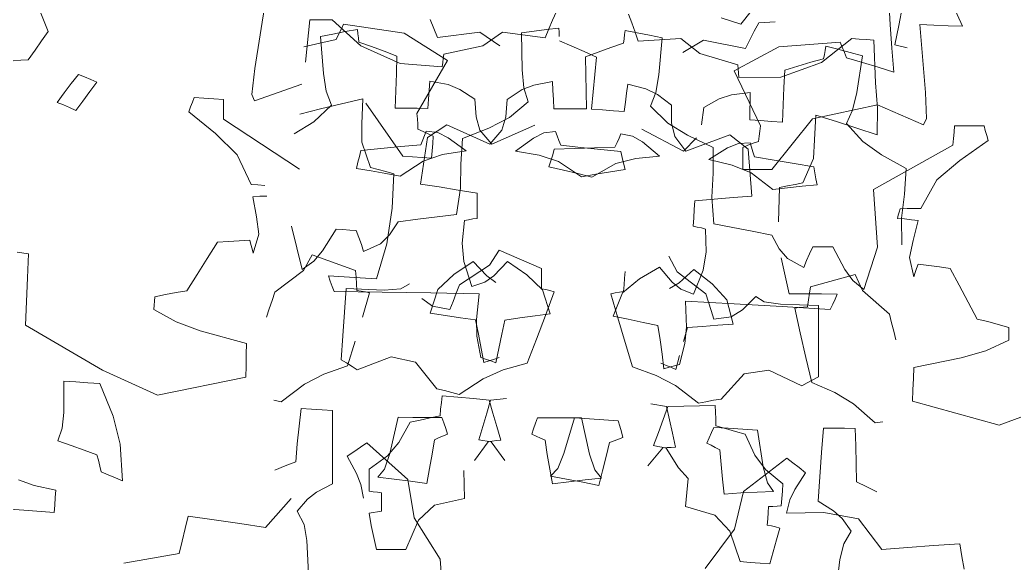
# Model space of a CAD drawing. Header units: millimetres. Extents: x 19901 to 59163, y 13732 to 30178.
# Drawn here: x 29653.7 to 29827.9, y 19601.8 to 19697 of the extents above; entities that cross this region are included whole.
import ezdxf

# ---------------------------------------------------------------- set-up
doc = ezdxf.new("R2010")
doc.units = ezdxf.units.MM
doc.layers.add('Verde', color=86, linetype='Continuous', lineweight=5)

msp = doc.modelspace()

# ---------------------------------------------------------------- linework, layer by layer
at = {"layer": 'Verde', "linetype": 'Continuous'}
for p, q in [((29658.66, 19694.96), (29656.19, 19701.24)), ((29783.87, 19701.22), (29780, 19696.24)), ((29696.71, 19700.28), (29694.85, 19688.47)), ((29806.16, 19696.17), (29805.88, 19700.32)), ((29808.33, 19699.39), (29807.65, 19696.01)), ((29816.97, 19700), (29818.81, 19695.89)), ((29747.72, 19698.48), (29747.01, 19696.97)), ((29760.32, 19698.03), (29760.92, 19696.47)), ((29780, 19696.24), (29776.56, 19697.37)), ((29704.52, 19697), (29703.73, 19689.58)), ((29705.81, 19697), (29704.52, 19697)), ((29707.1, 19697), (29705.81, 19697)), ((29708.39, 19697), (29707.1, 19697)), ((29713.42, 19692.43), (29708.39, 19697)), ((29710.4, 19696.24), (29709.96, 19695.35)), ((29721.04, 19694.65), (29710.4, 19696.24)), ((29725.55, 19697.05), (29726.21, 19695.5)), ((29748.11, 19695.57), (29745.96, 19695.33)), ((29747.01, 19696.97), (29746.34, 19695.43)), ((29748.15, 19694.83), (29748.11, 19695.57)), ((29760.92, 19696.47), (29761.48, 19694.88)), ((29783.14, 19696.47), (29782.33, 19695.02)), ((29786.01, 19696.67), (29783.14, 19696.47)), ((29806.46, 19692.02), (29806.16, 19696.17)), ((29807.65, 19696.01), (29806.95, 19692.64)), ((29811.33, 19696.17), (29812.34, 19684.26)), ((29813.82, 19696.08), (29811.33, 19696.17)), ((29816.31, 19695.98), (29813.82, 19696.08)), ((29818.81, 19695.89), (29816.31, 19695.98)), ((29657.52, 19693.35), (29658.66, 19694.96)), ((29708.54, 19694.53), (29706.35, 19694.09)), ((29706.35, 19694.09), (29706.87, 19687.61)), ((29710.7, 19694.95), (29708.54, 19694.53)), ((29709.53, 19694.46), (29709.09, 19693.56)), ((29709.96, 19695.35), (29709.53, 19694.46)), ((29712.82, 19695.33), (29710.7, 19694.95)), ((29712.91, 19694.59), (29712.82, 19695.33)), ((29713, 19693.85), (29712.91, 19694.59)), ((29713.09, 19693.11), (29713, 19693.85)), ((29728.58, 19689.88), (29721.04, 19694.65)), ((29726.21, 19695.5), (29726.85, 19693.93)), ((29726.85, 19693.93), (29734.28, 19694.88)), ((29734.28, 19694.88), (29737.75, 19692.45)), ((29738.26, 19694.86), (29734.78, 19692.46)), ((29745.69, 19693.86), (29738.26, 19694.86)), ((29743.79, 19695.04), (29741.57, 19694.74)), ((29741.57, 19694.74), (29741.67, 19688.24)), ((29745.96, 19695.33), (29743.79, 19695.04)), ((29746.34, 19695.43), (29745.69, 19693.86)), ((29748.19, 19694.08), (29748.15, 19694.83)), ((29759.54, 19693.68), (29759.63, 19694.42)), ((29759.63, 19694.42), (29759.72, 19695.15)), ((29759.72, 19695.15), (29761.85, 19694.76)), ((29761.48, 19694.88), (29762.01, 19693.28)), ((29761.85, 19694.76), (29764, 19694.32)), ((29764, 19694.32), (29766.18, 19693.86)), ((29766.18, 19693.86), (29765.62, 19687.39)), ((29782.33, 19695.02), (29781.56, 19693.52)), ((29656.36, 19691.7), (29657.52, 19693.35)), ((29706.27, 19692.93), (29703.45, 19692.3)), ((29709.09, 19693.56), (29706.27, 19692.93)), ((29715.29, 19692.33), (29713.09, 19693.11)), ((29720.33, 19689.35), (29713.42, 19692.43)), ((29717.5, 19691.51), (29715.29, 19692.33)), ((29734.78, 19692.46), (29727.96, 19691)), ((29750.38, 19692.42), (29748.23, 19693.34)), ((29752.53, 19691.45), (29750.38, 19692.42)), ((29755.01, 19691.37), (29757.23, 19692.17)), ((29757.23, 19692.17), (29759.44, 19692.94)), ((29759.44, 19692.94), (29759.54, 19693.68)), ((29762.01, 19693.28), (29769.49, 19693.74)), ((29769.49, 19693.74), (29772.8, 19691.1)), ((29773.47, 19693.47), (29769.83, 19691.3)), ((29780.81, 19692), (29773.47, 19693.47)), ((29778.79, 19688.08), (29786.65, 19692.29)), ((29781.56, 19693.52), (29780.81, 19692)), ((29786.65, 19692.29), (29797.39, 19693.12)), ((29794.1, 19689.53), (29799.44, 19693.73)), ((29794.76, 19691.66), (29794.9, 19692.39)), ((29794.9, 19692.39), (29797, 19691.85)), ((29797.39, 19693.12), (29797.76, 19692.2)), ((29797.76, 19692.2), (29798.13, 19691.28)), ((29799.44, 19693.73), (29800.73, 19693.64)), ((29800.73, 19693.64), (29802.02, 19693.55)), ((29802.02, 19693.55), (29803.31, 19693.46)), ((29803.31, 19693.46), (29803.56, 19686)), ((29806.95, 19692.64), (29809.1, 19692.09)), ((29655.16, 19690.03), (29656.36, 19691.7)), ((29719.71, 19690.66), (29717.5, 19691.51)), ((29719.66, 19687.62), (29719.71, 19690.66)), ((29727.96, 19691), (29727.87, 19690.26)), ((29754.69, 19690.47), (29752.53, 19691.45)), ((29752.8, 19690.54), (29755.01, 19691.37)), ((29752.83, 19687.49), (29752.8, 19690.54)), ((29754.44, 19687.43), (29754.69, 19690.47)), ((29772.8, 19691.1), (29779.49, 19689.15)), ((29794.48, 19690.19), (29794.62, 19690.92)), ((29794.62, 19690.92), (29794.76, 19691.66)), ((29797, 19691.85), (29799.11, 19691.28)), ((29798.13, 19691.28), (29798.5, 19690.35)), ((29798.5, 19690.35), (29801.27, 19689.52)), ((29799.11, 19691.28), (29801.27, 19690.68)), ((29801.27, 19690.68), (29800.28, 19684.26)), ((29806.8, 19687.86), (29806.46, 19692.02)), ((29652.55, 19689.82), (29653.85, 19689.94)), ((29653.85, 19689.94), (29655.16, 19690.03)), ((29727.69, 19688.78), (29720.33, 19689.35)), ((29723.25, 19680.6), (29728.58, 19689.88)), ((29727.78, 19689.52), (29727.69, 19688.78)), ((29727.87, 19690.26), (29727.78, 19689.52)), ((29779.49, 19689.15), (29779.53, 19688.41)), ((29786.99, 19686.96), (29794.1, 19689.53)), ((29787.69, 19688.22), (29789.96, 19688.91)), ((29789.96, 19688.91), (29792.22, 19689.57)), ((29792.22, 19689.57), (29794.48, 19690.19)), ((29801.27, 19689.52), (29804.03, 19688.69)), ((29804.03, 19688.69), (29806.8, 19687.86)), ((29663.95, 19687.46), (29662.72, 19685.85)), ((29665.03, 19687.01), (29663.95, 19687.46)), ((29666.11, 19686.56), (29665.03, 19687.01)), ((29694.85, 19688.47), (29694.36, 19683.95)), ((29706.87, 19687.61), (29707.37, 19684.49)), ((29719.57, 19684.57), (29719.66, 19687.62)), ((29741.67, 19688.24), (29741.98, 19685.1)), ((29752.89, 19684.45), (29752.83, 19687.49)), ((29754.15, 19684.4), (29754.44, 19687.43)), ((29765.62, 19687.39), (29765.09, 19684.27)), ((29783.45, 19678.44), (29778.79, 19688.08)), ((29779.53, 19688.41), (29779.57, 19687.66)), ((29779.57, 19687.66), (29779.61, 19686.92)), ((29779.61, 19686.92), (29786.99, 19686.96)), ((29787.53, 19685.18), (29787.69, 19688.22)), ((29662.72, 19685.85), (29661.49, 19684.21)), ((29665.95, 19684.44), (29667.18, 19686.11)), ((29667.18, 19686.11), (29666.11, 19686.56)), ((29694.81, 19682.83), (29703.08, 19685.71)), ((29725.5, 19686.28), (29725.39, 19684.71)), ((29728.74, 19685.65), (29725.5, 19686.28)), ((29730.79, 19684.82), (29728.74, 19685.65)), ((29741.68, 19684.78), (29743.73, 19685.59)), ((29741.98, 19685.1), (29742.74, 19682.63)), ((29743.73, 19685.59), (29746.98, 19686.2)), ((29746.98, 19686.2), (29747.07, 19684.63)), ((29760.18, 19685.73), (29759.97, 19684.16)), ((29763.37, 19684.89), (29760.18, 19685.73)), ((29787.4, 19682.14), (29787.53, 19685.18)), ((29803.56, 19686), (29803.92, 19681.51)), ((29661.49, 19684.21), (29660.26, 19682.54)), ((29664.72, 19682.77), (29665.95, 19684.44)), ((29684.21, 19683.41), (29683.93, 19682.59)), ((29685.95, 19683.28), (29684.21, 19683.41)), ((29694.36, 19683.95), (29694.81, 19682.83)), ((29707.37, 19684.49), (29708.29, 19682.07)), ((29719.46, 19681.53), (29719.57, 19684.57)), ((29725.39, 19684.71), (29725.29, 19683.12)), ((29733.41, 19683.08), (29730.79, 19684.82)), ((29739.04, 19683.06), (29741.68, 19684.78)), ((29747.07, 19684.63), (29747.17, 19683.03)), ((29752.98, 19681.4), (29752.89, 19684.45)), ((29753.85, 19681.37), (29754.15, 19684.4)), ((29759.97, 19684.16), (29759.76, 19682.58)), ((29765.37, 19683.93), (29763.37, 19684.89)), ((29765.09, 19684.27), (29764.15, 19681.86)), ((29767.87, 19682.03), (29765.37, 19683.93)), ((29776.22, 19683.19), (29778.33, 19683.87)), ((29778.33, 19683.87), (29781.61, 19684.27)), ((29781.61, 19684.27), (29781.6, 19682.69)), ((29800.28, 19684.26), (29799.56, 19681.19)), ((29812.34, 19684.26), (29812.5, 19679.71)), ((29660.26, 19682.54), (29661.34, 19682.09)), ((29661.34, 19682.09), (29662.42, 19681.62)), ((29663.49, 19681.1), (29664.72, 19682.77)), ((29683.62, 19681.76), (29683.28, 19680.89)), ((29683.93, 19682.59), (29683.62, 19681.76)), ((29687.68, 19683.16), (29685.95, 19683.28)), ((29689.36, 19683.04), (29687.68, 19683.16)), ((29689.37, 19681.92), (29689.36, 19683.04)), ((29689.39, 19680.79), (29689.37, 19681.92)), ((29708.29, 19682.07), (29705.22, 19679.12)), ((29706.39, 19681.4), (29710.06, 19682.29)), ((29710.06, 19682.29), (29713.75, 19683.15)), ((29713.75, 19683.15), (29713.63, 19678.81)), ((29714.3, 19682.43), (29720.76, 19673.1)), ((29725.29, 19683.12), (29725.18, 19681.48)), ((29733.6, 19680.02), (29733.41, 19683.08)), ((29738.83, 19680), (29739.04, 19683.06)), ((29742.74, 19682.63), (29739.48, 19679.88)), ((29747.17, 19683.03), (29747.26, 19681.4)), ((29759.76, 19682.58), (29759.55, 19680.96)), ((29764.15, 19681.86), (29767.21, 19678.89)), ((29767.86, 19678.96), (29767.87, 19682.03)), ((29773.08, 19678.6), (29773.49, 19681.64)), ((29773.49, 19681.64), (29776.22, 19683.19)), ((29781.6, 19682.69), (29781.59, 19681.1)), ((29787.29, 19679.09), (29787.4, 19682.14)), ((29803.93, 19682.09), (29792.51, 19679.63)), ((29811.97, 19678.63), (29803.93, 19682.09)), ((29662.42, 19681.62), (29663.49, 19681.1)), ((29683.28, 19680.89), (29687.99, 19677.06)), ((29689.39, 19679.61), (29689.39, 19680.79)), ((29702.76, 19680.48), (29706.39, 19681.4)), ((29721.39, 19681.51), (29719.46, 19681.53)), ((29723.31, 19681.5), (29721.39, 19681.51)), ((29723.34, 19679.67), (29723.25, 19680.6)), ((29725.18, 19681.48), (29723.31, 19681.5)), ((29734.29, 19677.67), (29733.6, 19680.02)), ((29739.48, 19679.88), (29735.87, 19678.02)), ((29738.12, 19677.66), (29738.83, 19680)), ((29747.26, 19681.4), (29749.13, 19681.4)), ((29749.13, 19681.4), (29751.05, 19681.4)), ((29751.05, 19681.4), (29752.98, 19681.4)), ((29755.78, 19681.23), (29753.85, 19681.37)), ((29757.69, 19681.09), (29755.78, 19681.23)), ((29759.55, 19680.96), (29757.69, 19681.09)), ((29781.59, 19681.1), (29781.58, 19679.46)), ((29793.11, 19680.3), (29792.91, 19675.97)), ((29796.72, 19679.18), (29793.11, 19680.3)), ((29799.56, 19681.19), (29798.47, 19678.84)), ((29803.92, 19681.51), (29803.87, 19676.85)), ((29702.69, 19670.85), (29689.39, 19679.61)), ((29705.22, 19679.12), (29701.74, 19677.03)), ((29713.63, 19678.81), (29713.58, 19675.56)), ((29723.39, 19678.74), (29723.34, 19679.67)), ((29723.42, 19677.82), (29723.39, 19678.74)), ((29725.13, 19676.38), (29728.49, 19678.61)), ((29728.49, 19678.61), (29736, 19675.21)), ((29743.93, 19678.55), (29736.4, 19675.21)), ((29767.21, 19678.89), (29770.67, 19676.77)), ((29768.4, 19676.57), (29767.86, 19678.96)), ((29781.58, 19679.46), (29783.45, 19679.34)), ((29783.29, 19677.52), (29783.45, 19678.44)), ((29783.45, 19679.34), (29785.36, 19679.22)), ((29785.36, 19679.22), (29787.29, 19679.09)), ((29792.51, 19679.63), (29785.39, 19670.78)), ((29800.32, 19678.02), (29796.72, 19679.18)), ((29798.47, 19678.84), (29801.33, 19675.67)), ((29812.5, 19679.71), (29811.97, 19678.63)), ((29817.33, 19677.33), (29817.42, 19678.44)), ((29817.42, 19678.44), (29819.11, 19678.44)), ((29819.11, 19678.44), (29820.84, 19678.44)), ((29820.84, 19678.44), (29822.59, 19678.44)), ((29822.59, 19678.44), (29822.8, 19677.61)), ((29687.99, 19677.06), (29691.77, 19673.36)), ((29724.32, 19677.45), (29723.42, 19677.82)), ((29724.59, 19676.75), (29724.28, 19675.95)), ((29725.21, 19677.04), (29724.32, 19677.45)), ((29724.88, 19677.51), (29724.59, 19676.75)), ((29726.92, 19677.25), (29724.88, 19677.51)), ((29726.11, 19676.6), (29725.21, 19677.04)), ((29726.01, 19675.32), (29726.11, 19676.6)), ((29728.73, 19676.35), (29726.92, 19677.25)), ((29735.87, 19678.02), (29731.26, 19676.23)), ((29736.4, 19675.21), (29734.29, 19677.67)), ((29736, 19675.21), (29738.12, 19677.66)), ((29743.67, 19676.29), (29745.49, 19677.18)), ((29745.49, 19677.18), (29747.54, 19677.43)), ((29747.54, 19677.43), (29747.82, 19676.66)), ((29747.82, 19676.66), (29748.12, 19675.86)), ((29758.99, 19677.02), (29758.66, 19676.27)), ((29761.02, 19676.62), (29758.99, 19677.02)), ((29762.77, 19675.61), (29761.02, 19676.62)), ((29762.67, 19677.87), (29769.94, 19674.01)), ((29770.35, 19673.98), (29768.4, 19676.57)), ((29778.07, 19676.83), (29770.35, 19673.98)), ((29770.67, 19676.77), (29775.14, 19674.66)), ((29781.27, 19674.36), (29778.07, 19676.83)), ((29783.08, 19675.67), (29783.17, 19676.6)), ((29783.17, 19676.6), (29783.29, 19677.52)), ((29803.87, 19676.85), (29800.32, 19678.02)), ((29817.24, 19676.2), (29817.33, 19677.33)), ((29822.8, 19677.61), (29823.06, 19676.76)), ((29823.06, 19676.76), (29823.33, 19675.86)), ((29713.58, 19675.56), (29715.13, 19671.15)), ((29720.42, 19674.78), (29716.91, 19674.44)), ((29723.93, 19675.12), (29720.42, 19674.78)), ((29723.9, 19668.2), (29725.13, 19676.38)), ((29724.28, 19675.95), (29723.93, 19675.12)), ((29725.92, 19674.03), (29726.01, 19675.32)), ((29731.87, 19674.05), (29728.73, 19676.35)), ((29731.26, 19676.23), (29730.96, 19671.73)), ((29740.52, 19674.01), (29743.67, 19676.29)), ((29748.12, 19675.86), (29748.46, 19675.03)), ((29748.46, 19675.03), (29751.97, 19674.66)), ((29751.97, 19674.66), (29755.48, 19674.29)), ((29757.9, 19674.69), (29754.38, 19674.57)), ((29758.3, 19675.49), (29757.9, 19674.69)), ((29758.66, 19676.27), (29758.3, 19675.49)), ((29765.75, 19673.11), (29762.77, 19675.61)), ((29769.94, 19674.01), (29772.22, 19676.31)), ((29775.14, 19674.66), (29775.12, 19670.14)), ((29777.67, 19674.59), (29779.55, 19675.36)), ((29779.55, 19675.36), (29781.6, 19675.48)), ((29780.31, 19674.66), (29781.23, 19675.03)), ((29780.31, 19673.37), (29780.31, 19674.66)), ((29781.23, 19675.03), (29782.16, 19675.37)), ((29781.6, 19675.48), (29781.83, 19674.7)), ((29781.83, 19674.7), (29782.08, 19673.87)), ((29782.16, 19675.37), (29783.08, 19675.67)), ((29792.91, 19675.97), (29792.72, 19672.72)), ((29801.33, 19675.67), (29804.65, 19673.34)), ((29803.25, 19667.24), (29817.14, 19675.03)), ((29817.14, 19675.03), (29817.24, 19676.2)), ((29823.33, 19675.86), (29818.36, 19672.38)), ((29691.77, 19673.36), (29694.22, 19668.16)), ((29713.18, 19673.08), (29712.92, 19672.04)), ((29713.4, 19674.09), (29713.18, 19673.08)), ((29716.91, 19674.44), (29713.4, 19674.09)), ((29720.76, 19673.1), (29722.49, 19672.98)), ((29722.49, 19672.98), (29724.17, 19672.86)), ((29724.33, 19672.25), (29727.72, 19673.38)), ((29725.83, 19672.74), (29725.92, 19674.03)), ((29727.72, 19673.38), (29731.87, 19674.05)), ((29744.66, 19673.31), (29740.52, 19674.01)), ((29748.04, 19672.16), (29744.66, 19673.31)), ((29747.04, 19673.34), (29746.71, 19672.32)), ((29747.32, 19674.34), (29747.04, 19673.34)), ((29750.85, 19674.46), (29747.32, 19674.34)), ((29754.38, 19674.57), (29750.85, 19674.46)), ((29755.48, 19674.29), (29758.98, 19673.92)), ((29758.98, 19673.92), (29759.2, 19672.9)), ((29761.57, 19672.71), (29765.75, 19673.11)), ((29774.38, 19672.52), (29777.67, 19674.59)), ((29780.31, 19672.07), (29780.31, 19673.37)), ((29781.9, 19666.12), (29781.27, 19674.36)), ((29782.08, 19673.87), (29782.37, 19673.02)), ((29782.37, 19673.02), (29785.85, 19672.43)), ((29804.65, 19673.34), (29808.97, 19670.95)), ((29712.92, 19672.04), (29712.64, 19670.96)), ((29720.29, 19669.61), (29724.33, 19672.25)), ((29724.17, 19672.86), (29725.83, 19672.74)), ((29730.96, 19671.73), (29730.9, 19667.49)), ((29746.71, 19672.32), (29746.36, 19671.26)), ((29746.36, 19671.26), (29748.91, 19670.68)), ((29752.06, 19669.49), (29748.04, 19672.16)), ((29753.91, 19669.42), (29758.11, 19671.8)), ((29758.11, 19671.8), (29761.57, 19672.71)), ((29759.2, 19672.9), (29759.45, 19671.86)), ((29759.45, 19671.86), (29759.72, 19670.78)), ((29778.47, 19671.56), (29774.38, 19672.52)), ((29781.77, 19670.19), (29778.47, 19671.56)), ((29780.31, 19670.78), (29780.31, 19672.07)), ((29785.85, 19672.43), (29789.32, 19671.84)), ((29789.32, 19671.84), (29792.8, 19671.24)), ((29792.72, 19672.72), (29790.86, 19668.43)), ((29792.8, 19671.24), (29792.95, 19670.21)), ((29818.36, 19672.38), (29814.33, 19668.97)), ((29712.64, 19670.96), (29715.22, 19670.54)), ((29715.13, 19671.15), (29716.45, 19670.78)), ((29715.22, 19670.54), (29717.78, 19670.09)), ((29716.45, 19670.78), (29717.81, 19670.41)), ((29717.78, 19670.09), (29720.29, 19669.61)), ((29717.81, 19670.41), (29719.19, 19670.04)), ((29719.19, 19670.04), (29718.92, 19664.01)), ((29748.91, 19670.68), (29751.43, 19670.06)), ((29751.43, 19670.06), (29753.91, 19669.42)), ((29754.58, 19669.95), (29752.06, 19669.49)), ((29757.14, 19670.39), (29754.58, 19669.95)), ((29759.72, 19670.78), (29757.14, 19670.39)), ((29775.12, 19670.14), (29774.88, 19665.91)), ((29781.97, 19670.78), (29780.31, 19670.78)), ((29785.61, 19667.27), (29781.77, 19670.19)), ((29783.66, 19670.78), (29781.97, 19670.78)), ((29785.39, 19670.78), (29783.66, 19670.78)), ((29792.95, 19670.21), (29793.13, 19669.16)), ((29808.97, 19670.95), (29808.66, 19666.44)), ((29694.22, 19668.16), (29695.41, 19668.07)), ((29695.41, 19668.07), (29696.61, 19667.96)), ((29727.16, 19667.71), (29723.9, 19668.2)), ((29730.46, 19667.18), (29727.16, 19667.71)), ((29788.14, 19667.89), (29786.73, 19667.62)), ((29789.52, 19668.16), (29788.14, 19667.89)), ((29790.73, 19667.83), (29788.15, 19667.56)), ((29790.86, 19668.43), (29789.52, 19668.16)), ((29793.34, 19668.06), (29790.73, 19667.83)), ((29793.13, 19669.16), (29793.34, 19668.06)), ((29814.33, 19668.97), (29811.51, 19663.95)), ((29695.73, 19666.08), (29694.52, 19666.01)), ((29694.52, 19666.01), (29695.14, 19662.47)), ((29696.94, 19666.11), (29695.73, 19666.08)), ((29730.9, 19667.49), (29730.21, 19662.89)), ((29733.78, 19666.63), (29730.46, 19667.18)), ((29733.78, 19665.15), (29733.78, 19666.63)), ((29778.62, 19665.86), (29781.9, 19666.12)), ((29788.15, 19667.56), (29785.61, 19667.27)), ((29786.73, 19667.62), (29786.58, 19661.58)), ((29803.93, 19657.15), (29803.25, 19667.24)), ((29808.66, 19666.44), (29808.15, 19662.23)), ((29733.78, 19663.67), (29733.78, 19665.15)), ((29771.83, 19663.79), (29771.94, 19665.26)), ((29771.94, 19665.26), (29775.29, 19665.57)), ((29774.88, 19665.91), (29775.23, 19661.27)), ((29775.29, 19665.57), (29778.62, 19665.86)), ((29695.14, 19662.47), (29695.59, 19659.46)), ((29718.92, 19664.01), (29717.96, 19657.74)), ((29726.82, 19662.48), (29723.39, 19662.06)), ((29730.21, 19662.89), (29726.82, 19662.48)), ((29733.78, 19662.2), (29733.78, 19663.67)), ((29771.73, 19662.31), (29771.83, 19663.79)), ((29807.57, 19662.75), (29807.45, 19662.2)), ((29807.73, 19663.3), (29807.57, 19662.75)), ((29807.91, 19663.86), (29807.73, 19663.3)), ((29809.11, 19663.92), (29807.91, 19663.86)), ((29810.31, 19663.95), (29809.11, 19663.92)), ((29811.51, 19663.95), (29810.31, 19663.95)), ((29703.14, 19653.26), (29701.3, 19660.84)), ((29719.94, 19661.59), (29718.46, 19659.33)), ((29723.39, 19662.06), (29719.94, 19661.59)), ((29731.18, 19657.85), (29731.56, 19661.83)), ((29731.56, 19661.83), (29732.3, 19661.98)), ((29732.3, 19661.98), (29733.04, 19662.1)), ((29733.04, 19662.1), (29733.78, 19662.2)), ((29771.62, 19660.84), (29771.73, 19662.31)), ((29772.35, 19660.69), (29771.62, 19660.84)), ((29775.23, 19661.27), (29778.58, 19660.62)), ((29807.45, 19662.2), (29808.65, 19662.1)), ((29808.15, 19662.23), (29808.2, 19657.58)), ((29808.65, 19662.1), (29809.85, 19661.98)), ((29809.85, 19661.98), (29811.05, 19661.83)), ((29811.05, 19661.83), (29810.18, 19658.34)), ((29695.59, 19659.46), (29694.55, 19656.1)), ((29709.11, 19660.33), (29706.72, 19656.52)), ((29710.3, 19660.25), (29709.11, 19660.33)), ((29711.48, 19660.16), (29710.3, 19660.25)), ((29712.61, 19660.08), (29711.48, 19660.16)), ((29713.07, 19658.84), (29712.61, 19660.08)), ((29718.46, 19659.33), (29716.88, 19657.73)), ((29773.08, 19660.52), (29772.35, 19660.69)), ((29773.81, 19660.31), (29773.08, 19660.52)), ((29773.9, 19656.32), (29773.81, 19660.31)), ((29778.58, 19660.62), (29781.97, 19659.95)), ((29781.97, 19659.95), (29785.39, 19659.24)), ((29785.39, 19659.24), (29786.7, 19656.88)), ((29688.31, 19658.03), (29686.53, 19655.2)), ((29690.23, 19658.17), (29688.31, 19658.03)), ((29692.11, 19658.29), (29690.23, 19658.17)), ((29693.98, 19658.37), (29692.11, 19658.29)), ((29694.19, 19657.61), (29693.98, 19658.37)), ((29694.39, 19656.85), (29694.19, 19657.61)), ((29713.52, 19657.61), (29713.07, 19658.84)), ((29713.92, 19656.38), (29713.52, 19657.61)), ((29716.88, 19657.73), (29713.92, 19656.38)), ((29717.96, 19657.74), (29716.15, 19651.58)), ((29731.46, 19654.63), (29731.18, 19657.85)), ((29810.18, 19658.34), (29809.52, 19655.37)), ((29655.21, 19655.97), (29653.26, 19656.27)), ((29655.07, 19651.81), (29655.21, 19655.97)), ((29694.55, 19656.1), (29694.39, 19656.85)), ((29704.88, 19655.8), (29703.37, 19653.08)), ((29712.5, 19653.05), (29704.88, 19655.8)), ((29706.72, 19656.52), (29705.17, 19654.69)), ((29737.65, 19656.63), (29735.97, 19654.01)), ((29745.08, 19653.4), (29737.65, 19656.63)), ((29767.36, 19655.56), (29768.85, 19652.83)), ((29773.4, 19653.13), (29773.9, 19656.32)), ((29786.7, 19656.88), (29788.16, 19655.17)), ((29791.51, 19654.81), (29792.04, 19656.01)), ((29792.04, 19656.01), (29792.59, 19657.21)), ((29792.59, 19657.21), (29793.72, 19657.21)), ((29793.72, 19657.21), (29794.9, 19657.21)), ((29794.9, 19657.21), (29796.1, 19657.21)), ((29796.1, 19657.21), (29798.2, 19653.24)), ((29801.54, 19649.73), (29803.93, 19657.15)), ((29686.53, 19655.2), (29684.75, 19652.36)), ((29705.17, 19654.69), (29703.14, 19653.26)), ((29729.71, 19652.35), (29733.1, 19654.65)), ((29735.97, 19654.01), (29730.71, 19650.54)), ((29732.86, 19650.29), (29731.46, 19654.63)), ((29733.1, 19654.65), (29735.47, 19652.13)), ((29739.14, 19654.63), (29736.75, 19652.13)), ((29742.51, 19652.3), (29739.14, 19654.63)), ((29787.08, 19655.26), (29788.45, 19648.99)), ((29788.16, 19655.17), (29791.02, 19653.61)), ((29791.02, 19653.61), (29791.51, 19654.81)), ((29809.52, 19655.37), (29810.31, 19651.95)), ((29810.78, 19653.43), (29811.05, 19654.16)), ((29811.05, 19654.16), (29812.9, 19653.95)), ((29812.9, 19653.95), (29814.77, 19653.7)), ((29684.75, 19652.36), (29682.97, 19649.53)), ((29703.37, 19653.08), (29698.35, 19649.28)), ((29707.75, 19652.13), (29708.05, 19651.21)), ((29710.52, 19651.95), (29707.75, 19652.13)), ((29712.59, 19651.92), (29712.5, 19653.05)), ((29726.93, 19649.73), (29729.71, 19652.35)), ((29736.75, 19652.13), (29735.12, 19651)), ((29735.47, 19652.13), (29737.09, 19650.99)), ((29745.27, 19649.66), (29742.51, 19652.3)), ((29745.09, 19652.26), (29745.08, 19653.4)), ((29745.1, 19651.08), (29745.09, 19652.26)), ((29759.63, 19651.74), (29759.72, 19652.87)), ((29762.21, 19651.59), (29765.74, 19653.67)), ((29765.74, 19653.67), (29767.94, 19651.01)), ((29768.85, 19652.83), (29773.85, 19648.99)), ((29771.76, 19653.26), (29769.21, 19650.92)), ((29771.69, 19648.89), (29773.4, 19653.13)), ((29774.97, 19650.72), (29771.76, 19653.26)), ((29792.19, 19650.19), (29799.99, 19652.38)), ((29798.2, 19653.24), (29799.62, 19651.3)), ((29799.99, 19652.38), (29801.3, 19649.57)), ((29810.31, 19651.95), (29810.52, 19652.69)), ((29810.52, 19652.69), (29810.78, 19653.43)), ((29814.77, 19653.7), (29816.68, 19653.43)), ((29816.68, 19653.43), (29818.25, 19650.47)), ((29654.88, 19647.66), (29655.07, 19651.81)), ((29708.05, 19651.21), (29708.4, 19650.29)), ((29708.4, 19650.29), (29708.76, 19649.36)), ((29713.31, 19651.76), (29710.52, 19651.95)), ((29712.67, 19650.74), (29712.59, 19651.92)), ((29712.75, 19649.54), (29712.67, 19650.74)), ((29716.15, 19651.58), (29713.31, 19651.76)), ((29721.93, 19650.71), (29720.41, 19649.84)), ((29730.71, 19650.54), (29730.15, 19649.1)), ((29735.12, 19651), (29732.86, 19650.29)), ((29745.1, 19649.88), (29745.1, 19651.08)), ((29759.26, 19649.16), (29762.21, 19651.59)), ((29759.44, 19649.36), (29759.54, 19650.56)), ((29759.54, 19650.56), (29759.63, 19651.74)), ((29769.21, 19650.92), (29767.52, 19649.9)), ((29767.94, 19651.01), (29769.48, 19649.77)), ((29777.56, 19647.91), (29774.97, 19650.72)), ((29799.62, 19651.3), (29801.54, 19649.73)), ((29818.25, 19650.47), (29819.82, 19647.52)), ((29679.22, 19648.85), (29677.34, 19648.45)), ((29681.1, 19649.2), (29679.22, 19648.85)), ((29682.97, 19649.53), (29681.1, 19649.2)), ((29698.35, 19649.28), (29697.88, 19647.81)), ((29708.76, 19649.36), (29717.19, 19649.27)), ((29710.86, 19649.93), (29710.56, 19645.79)), ((29717.54, 19649.63), (29710.86, 19649.93)), ((29713.49, 19649.44), (29712.75, 19649.54)), ((29714.23, 19649.32), (29713.49, 19649.44)), ((29713.71, 19644.91), (29714.97, 19649.16)), ((29714.97, 19649.16), (29714.23, 19649.32)), ((29717.19, 19649.27), (29725.66, 19649.15)), ((29720.41, 19649.84), (29717.54, 19649.63)), ((29725.56, 19645.57), (29726.93, 19649.73)), ((29725.66, 19649.15), (29734.15, 19648.99)), ((29730.15, 19649.1), (29729.58, 19647.66)), ((29734.15, 19648.99), (29733.67, 19644.46)), ((29745.83, 19649.73), (29745.1, 19649.88)), ((29746.61, 19645.49), (29745.27, 19649.66)), ((29745.76, 19645.2), (29747.29, 19649.35)), ((29746.56, 19649.56), (29745.83, 19649.73)), ((29747.29, 19649.35), (29746.56, 19649.56)), ((29757.23, 19648.99), (29757.97, 19649.15)), ((29758.46, 19644.74), (29757.23, 19648.99)), ((29757.63, 19645.09), (29759.26, 19649.16)), ((29757.97, 19649.15), (29758.71, 19649.27)), ((29758.71, 19649.27), (29759.44, 19649.36)), ((29769.48, 19649.77), (29771.69, 19648.89)), ((29773.85, 19648.99), (29774.31, 19647.52)), ((29780.27, 19646.15), (29782.62, 19648.53)), ((29782.62, 19648.53), (29784.07, 19647.55)), ((29788.45, 19648.99), (29791.29, 19648.97)), ((29791.29, 19648.97), (29794.09, 19648.95)), ((29791.86, 19647.9), (29792.02, 19649.07)), ((29792.02, 19649.07), (29792.19, 19650.19)), ((29794.09, 19648.95), (29796.87, 19648.94)), ((29796.87, 19648.94), (29796.5, 19648.04)), ((29801.3, 19649.57), (29806.04, 19645.42)), ((29654.68, 19643.51), (29654.88, 19647.66)), ((29677.24, 19646.98), (29677.18, 19646.24)), ((29677.29, 19647.72), (29677.24, 19646.98)), ((29677.34, 19648.45), (29677.29, 19647.72)), ((29697.88, 19647.81), (29697.4, 19646.33)), ((29725.96, 19646.79), (29724.1, 19648.17)), ((29729.01, 19646.22), (29725.96, 19646.79)), ((29729.58, 19647.66), (29729.01, 19646.22)), ((29770.31, 19647.7), (29770.46, 19643.14)), ((29778.79, 19647.25), (29770.31, 19647.7)), ((29774.31, 19647.52), (29774.77, 19646.04)), ((29778.63, 19643.66), (29777.56, 19647.91)), ((29787.24, 19646.75), (29778.79, 19647.25)), ((29784.07, 19647.55), (29786.92, 19647.15)), ((29786.92, 19647.15), (29793.6, 19646.96)), ((29791.69, 19646.71), (29791.86, 19647.9)), ((29793.6, 19646.96), (29793.6, 19642.81)), ((29796.09, 19647.14), (29795.66, 19646.25)), ((29796.5, 19648.04), (29796.09, 19647.14)), ((29819.82, 19647.52), (29821.39, 19644.56)), ((29677.18, 19646.24), (29681.1, 19644.06)), ((29697.4, 19646.33), (29696.93, 19644.86)), ((29710.56, 19645.79), (29710.26, 19641.62)), ((29728.23, 19645.18), (29725.56, 19645.57)), ((29730.88, 19644.79), (29728.23, 19645.18)), ((29741.29, 19644.75), (29743.94, 19645.12)), ((29743.94, 19645.12), (29746.61, 19645.49)), ((29744.19, 19641.03), (29745.76, 19645.2)), ((29760.27, 19644.53), (29757.63, 19645.09)), ((29774.77, 19646.04), (29775.23, 19644.56)), ((29778.32, 19644.92), (29780.27, 19646.15)), ((29795.66, 19646.25), (29787.24, 19646.75)), ((29789.45, 19646.48), (29790.2, 19646.59)), ((29790.4, 19642.16), (29789.45, 19646.48)), ((29790.2, 19646.59), (29790.94, 19646.66)), ((29790.94, 19646.66), (29791.69, 19646.71)), ((29806.04, 19645.42), (29806.4, 19643.91)), ((29668.18, 19635.62), (29654.68, 19643.51)), ((29681.1, 19644.06), (29685.31, 19642.51)), ((29733.49, 19644.4), (29730.88, 19644.79)), ((29734.02, 19641.9), (29733.49, 19644.4)), ((29733.67, 19644.46), (29733.74, 19641.56)), ((29738.12, 19641.89), (29738.67, 19644.38)), ((29738.67, 19644.38), (29741.29, 19644.75)), ((29759.73, 19640.47), (29758.46, 19644.74)), ((29762.89, 19643.97), (29760.27, 19644.53)), ((29765.46, 19643.42), (29762.89, 19643.97)), ((29765.84, 19640.89), (29765.46, 19643.42)), ((29773.27, 19643.27), (29775.94, 19643.47)), ((29775.23, 19644.56), (29778.32, 19644.92)), ((29775.94, 19643.47), (29778.63, 19643.66)), ((29806.4, 19643.91), (29806.77, 19642.41)), ((29821.39, 19644.56), (29823.24, 19644.1)), ((29823.24, 19644.1), (29825.08, 19643.61)), ((29825.08, 19643.61), (29826.93, 19643.09)), ((29685.31, 19642.51), (29693.41, 19640.27)), ((29710.26, 19641.62), (29709.96, 19637.41)), ((29734.53, 19639.41), (29734.02, 19641.9)), ((29737.59, 19639.39), (29738.12, 19641.89)), ((29769.93, 19640.61), (29770.64, 19643.07)), ((29770.46, 19643.14), (29770.18, 19640.25)), ((29770.64, 19643.07), (29773.27, 19643.27)), ((29791.4, 19637.82), (29790.4, 19642.16)), ((29793.6, 19642.81), (29793.6, 19638.63)), ((29806.77, 19642.41), (29807.13, 19640.91)), ((29826.93, 19643.09), (29826.93, 19642.35)), ((29826.93, 19642.35), (29826.93, 19641.61)), ((29826.93, 19641.61), (29826.93, 19640.87)), ((29693.41, 19640.27), (29693.37, 19638.32)), ((29711.08, 19636.35), (29712.41, 19640.65)), ((29733.74, 19641.56), (29734.43, 19637.82)), ((29742.59, 19636.82), (29744.19, 19641.03)), ((29761.01, 19636.16), (29759.73, 19640.47)), ((29766.19, 19638.37), (29765.84, 19640.89)), ((29770.18, 19640.25), (29769.23, 19636.58)), ((29826.93, 19640.87), (29822.87, 19638.97)), ((29693.37, 19638.32), (29693.32, 19636.36)), ((29735, 19636.91), (29734.53, 19639.41)), ((29737.1, 19636.9), (29737.59, 19639.39)), ((29766.49, 19635.85), (29766.19, 19638.37)), ((29768.59, 19635.7), (29769.24, 19638.16)), ((29793.6, 19638.63), (29793.6, 19634.41)), ((29822.87, 19638.97), (29818.56, 19637.73)), ((29693.32, 19636.36), (29693.27, 19634.35)), ((29706.93, 19634.9), (29711.08, 19636.35)), ((29709.96, 19637.41), (29710.94, 19636.85)), ((29710.94, 19636.85), (29711.89, 19636.25)), ((29712.8, 19635.63), (29718.73, 19637.96)), ((29718.73, 19637.96), (29723.01, 19636.99)), ((29723.01, 19636.99), (29726.72, 19632.32)), ((29734.43, 19637.82), (29735.29, 19637.54)), ((29735.92, 19637.24), (29735, 19636.91)), ((29735.29, 19637.54), (29736.18, 19637.24)), ((29736.82, 19637.54), (29735.92, 19637.24)), ((29736.18, 19637.24), (29737.1, 19636.9)), ((29737.68, 19637.81), (29736.82, 19637.54)), ((29738.36, 19635.64), (29742.59, 19636.82)), ((29765.98, 19636.8), (29766.82, 19636.46)), ((29766.82, 19636.46), (29767.7, 19636.1)), ((29768.35, 19636.36), (29767.44, 19636.12)), ((29769.23, 19636.58), (29768.35, 19636.36)), ((29792.41, 19633.43), (29791.4, 19637.82)), ((29818.56, 19637.73), (29810.31, 19636.07)), ((29677.81, 19631.22), (29668.18, 19635.62)), ((29703.54, 19633.13), (29706.93, 19634.9)), ((29711.89, 19636.25), (29712.8, 19635.63)), ((29734.85, 19634.09), (29738.36, 19635.64)), ((29765.16, 19634.68), (29761.01, 19636.16)), ((29768.54, 19632.88), (29765.16, 19634.68)), ((29767.44, 19636.12), (29766.49, 19635.85)), ((29767.7, 19636.1), (29768.59, 19635.7)), ((29780.56, 19634.93), (29776.52, 19630.53)), ((29784.89, 19635.58), (29780.56, 19634.93)), ((29790.65, 19632.84), (29784.89, 19635.58)), ((29810.31, 19636.07), (29810.22, 19634.13)), ((29661.38, 19633.68), (29661.41, 19628.17)), ((29663.5, 19633.53), (29661.38, 19633.68)), ((29665.62, 19633.38), (29663.5, 19633.53)), ((29667.73, 19633.23), (29665.62, 19633.38)), ((29670.03, 19627.54), (29667.73, 19633.23)), ((29693.27, 19634.35), (29677.81, 19631.22)), ((29699.5, 19630.07), (29703.54, 19633.13)), ((29730.63, 19631.3), (29734.85, 19634.09)), ((29772.55, 19629.79), (29768.54, 19632.88)), ((29791.6, 19633.39), (29790.65, 19632.84)), ((29792.59, 19633.92), (29791.6, 19633.39)), ((29796.44, 19631.68), (29792.41, 19633.43)), ((29793.6, 19634.41), (29792.59, 19633.92)), ((29810.22, 19634.13), (29810.13, 19632.17)), ((29726.72, 19632.32), (29728.06, 19632.01)), ((29728.06, 19632.01), (29729.35, 19631.66)), ((29729.35, 19631.66), (29730.63, 19631.3)), ((29799.7, 19629.68), (29796.44, 19631.68)), ((29810.13, 19632.17), (29810.04, 19630.16)), ((29698.2, 19630.35), (29699.5, 19630.07)), ((29727.41, 19628.77), (29727.53, 19629.95)), ((29727.53, 19629.95), (29727.69, 19631.09)), ((29727.69, 19631.09), (29730.39, 19630.87)), ((29730.39, 19630.87), (29733.14, 19630.62)), ((29733.14, 19630.62), (29735.9, 19630.35)), ((29736.15, 19630.35), (29735.48, 19628.04)), ((29735.9, 19630.35), (29736.55, 19628.04)), ((29738.92, 19630.6), (29736.15, 19630.35)), ((29764.23, 19629.69), (29766.98, 19629.24)), ((29773.85, 19630.07), (29772.55, 19629.79)), ((29775.17, 19630.32), (29773.85, 19630.07)), ((29776.52, 19630.53), (29775.17, 19630.32)), ((29803.51, 19626.34), (29799.7, 19629.68)), ((29810.04, 19630.16), (29825.23, 19625.93)), ((29825.23, 19625.93), (29835.15, 19629.63)), ((29661.41, 19628.17), (29661.14, 19625.45)), ((29702.6, 19625.8), (29702.95, 19628.87)), ((29702.95, 19628.87), (29704.79, 19628.77)), ((29704.79, 19628.77), (29706.64, 19628.66)), ((29706.64, 19628.66), (29708.49, 19628.5)), ((29708.49, 19628.5), (29708.49, 19624.25)), ((29727.32, 19627.58), (29727.41, 19628.77)), ((29735.48, 19628.04), (29734.8, 19625.71)), ((29736.55, 19628.04), (29737.22, 19625.7)), ((29767.22, 19629.22), (29766.41, 19626.96)), ((29766.98, 19629.24), (29767.48, 19626.89)), ((29770, 19629.3), (29767.22, 19629.22)), ((29772.76, 19629.35), (29770, 19629.3)), ((29775.47, 19629.37), (29772.76, 19629.35)), ((29775.55, 19628.23), (29775.47, 19629.37)), ((29775.58, 19627.05), (29775.55, 19628.23)), ((29671.3, 19622.6), (29670.03, 19627.54)), ((29719.97, 19627.33), (29718.5, 19620.98)), ((29722.55, 19627.31), (29719.97, 19627.33)), ((29720.11, 19622.94), (29722.06, 19626.47)), ((29722.06, 19626.47), (29723.81, 19626.84)), ((29725.11, 19627.29), (29722.55, 19627.31)), ((29723.81, 19626.84), (29725.56, 19627.21)), ((29727.63, 19627.27), (29725.11, 19627.29)), ((29725.56, 19627.21), (29727.32, 19627.58)), ((29727.99, 19626.34), (29727.63, 19627.27)), ((29728.33, 19625.39), (29727.99, 19626.34)), ((29743.69, 19625.33), (29744.03, 19626.28)), ((29744.03, 19626.28), (29744.4, 19627.21)), ((29744.4, 19627.21), (29746.92, 19627.21)), ((29746.92, 19627.21), (29749.48, 19627.21)), ((29750.88, 19627.25), (29749.01, 19621.01)), ((29749.48, 19627.21), (29752.06, 19627.21)), ((29753.46, 19627.07), (29750.88, 19627.25)), ((29752.06, 19627.21), (29753.48, 19620.85)), ((29756.01, 19626.88), (29753.46, 19627.07)), ((29758.52, 19626.7), (29756.01, 19626.88)), ((29758.82, 19625.75), (29758.52, 19626.7)), ((29766.41, 19626.96), (29765.57, 19624.69)), ((29767.48, 19626.89), (29767.99, 19624.52)), ((29775.59, 19625.85), (29775.58, 19627.05)), ((29804.83, 19626.53), (29803.51, 19626.34)), ((29661.14, 19625.45), (29660.35, 19623.2)), ((29702.3, 19622.68), (29702.6, 19625.8)), ((29708.49, 19624.25), (29708.49, 19619.98)), ((29727.88, 19624.1), (29728.63, 19624.4)), ((29728.63, 19624.4), (29728.33, 19625.39)), ((29734.8, 19625.71), (29734.07, 19623.35)), ((29737.22, 19625.7), (29737.93, 19623.33)), ((29743.38, 19624.35), (29743.69, 19625.33)), ((29744.12, 19624.04), (29743.38, 19624.35)), ((29759.1, 19624.78), (29758.82, 19625.75)), ((29759.33, 19623.77), (29759.1, 19624.78)), ((29765.57, 19624.69), (29764.69, 19622.37)), ((29767.99, 19624.52), (29768.55, 19622.11)), ((29774.42, 19623.74), (29774.83, 19624.66)), ((29774.83, 19624.66), (29775.25, 19625.56)), ((29775.25, 19625.56), (29777.76, 19625.4)), ((29777.31, 19625.35), (29775.59, 19625.85)), ((29779.03, 19624.86), (29777.31, 19625.35)), ((29777.76, 19625.4), (29780.32, 19625.24)), ((29780.76, 19624.36), (29779.03, 19624.86)), ((29780.32, 19625.24), (29782.9, 19625.07)), ((29782.45, 19620.71), (29780.76, 19624.36)), ((29782.9, 19625.07), (29783.91, 19618.63)), ((29794.44, 19625.42), (29794.13, 19621.18)), ((29796.29, 19625.44), (29794.44, 19625.42)), ((29798.14, 19625.42), (29796.29, 19625.44)), ((29799.99, 19625.39), (29798.14, 19625.42)), ((29800.11, 19622.3), (29799.99, 19625.39)), ((29660.35, 19623.2), (29662.67, 19622.39)), ((29671.69, 19616.19), (29671.3, 19622.6)), ((29702.02, 19619.55), (29702.3, 19622.68)), ((29713.37, 19622.08), (29714.47, 19622.83)), ((29714.47, 19622.83), (29721.66, 19616.43)), ((29718.1, 19620.55), (29720.11, 19622.94)), ((29725.9, 19620.89), (29726.31, 19623.4)), ((29726.31, 19623.4), (29727.12, 19623.76)), ((29727.12, 19623.76), (29727.88, 19624.1)), ((29735.72, 19623.05), (29733.31, 19619.75)), ((29734.07, 19623.35), (29734.8, 19623.25)), ((29734.8, 19623.25), (29735.54, 19623.15)), ((29735.54, 19623.15), (29736.28, 19623.05)), ((29736.46, 19623.15), (29735.72, 19623.05)), ((29736.28, 19623.05), (29738.67, 19619.73)), ((29737.2, 19623.24), (29736.46, 19623.15)), ((29737.93, 19623.33), (29737.2, 19623.24)), ((29744.89, 19623.7), (29744.12, 19624.04)), ((29745.69, 19623.33), (29744.89, 19623.7)), ((29746.09, 19620.81), (29745.69, 19623.33)), ((29756.38, 19620.44), (29756.96, 19622.93)), ((29756.96, 19622.93), (29757.79, 19623.23)), ((29757.79, 19623.23), (29758.57, 19623.52)), ((29758.57, 19623.52), (29759.33, 19623.77)), ((29774.05, 19622.77), (29774.42, 19623.74)), ((29774.77, 19622.42), (29774.05, 19622.77)), ((29775.51, 19622.03), (29774.77, 19622.42)), ((29662.67, 19622.39), (29664.95, 19621.58)), ((29664.95, 19621.58), (29667.21, 19620.77)), ((29667.21, 19620.77), (29667.48, 19619.8)), ((29711.06, 19620.49), (29712.23, 19621.3)), ((29712.23, 19621.3), (29713.37, 19622.08)), ((29718.5, 19620.98), (29717.57, 19618.26)), ((29725.44, 19618.33), (29725.9, 19620.89)), ((29746.52, 19618.25), (29746.09, 19620.81)), ((29749.01, 19621.01), (29747.91, 19618.35)), ((29753.48, 19620.85), (29754.39, 19618.12)), ((29766.32, 19621.97), (29763.71, 19618.83)), ((29764.69, 19622.37), (29765.42, 19622.23)), ((29765.42, 19622.23), (29766.15, 19622.08)), ((29766.15, 19622.08), (29766.88, 19621.94)), ((29767.07, 19622.02), (29766.32, 19621.97)), ((29766.88, 19621.94), (29769.05, 19618.47)), ((29767.81, 19622.06), (29767.07, 19622.02)), ((29768.55, 19622.11), (29767.81, 19622.06)), ((29776.29, 19621.61), (29775.51, 19622.03)), ((29776.53, 19619.07), (29776.29, 19621.61)), ((29784.28, 19618.17), (29782.45, 19620.71)), ((29794.13, 19621.18), (29793.83, 19616.92)), ((29800.19, 19619.17), (29800.11, 19622.3)), ((29667.48, 19619.8), (29667.71, 19618.78)), ((29700.18, 19618.81), (29702.02, 19619.55)), ((29708.49, 19619.98), (29708.49, 19615.67)), ((29712.69, 19617.45), (29711.06, 19620.49)), ((29714.86, 19618.25), (29718.1, 19620.55)), ((29755.76, 19617.92), (29756.38, 19620.44)), ((29776.8, 19616.49), (29776.53, 19619.07)), ((29788.06, 19620.19), (29780.44, 19614.32)), ((29789.11, 19619.36), (29788.06, 19620.19)), ((29790.19, 19618.5), (29789.11, 19619.36)), ((29800.24, 19616.02), (29800.19, 19619.17)), ((29667.71, 19618.78), (29667.92, 19617.76)), ((29667.92, 19617.76), (29669.18, 19617.27)), ((29669.18, 19617.27), (29670.44, 19616.74)), ((29698.36, 19618.07), (29700.18, 19618.81)), ((29713.42, 19615.55), (29712.69, 19617.45)), ((29714.86, 19616.96), (29714.86, 19618.25)), ((29717.57, 19618.26), (29716.38, 19616.83)), ((29724.96, 19615.75), (29725.44, 19618.33)), ((29731.45, 19617.99), (29731.56, 19613.08)), ((29746.98, 19615.67), (29746.52, 19618.25)), ((29747.91, 19618.35), (29746.63, 19617)), ((29754.39, 19618.12), (29755.57, 19616.68)), ((29755.12, 19615.38), (29755.76, 19617.92)), ((29769.05, 19618.47), (29770.78, 19616.58)), ((29783.91, 19618.63), (29784.64, 19615.85)), ((29787.35, 19615.65), (29784.28, 19618.17)), ((29789.45, 19614.7), (29791.29, 19617.61)), ((29791.29, 19617.61), (29790.19, 19618.5)), ((29656.2, 19615.35), (29653.44, 19616.37)), ((29670.44, 19616.74), (29671.69, 19616.19)), ((29708.49, 19615.67), (29705.67, 19614.2)), ((29713.87, 19613.16), (29713.42, 19615.55)), ((29714.86, 19615.67), (29714.86, 19616.96)), ((29714.86, 19614.38), (29714.86, 19615.67)), ((29716.38, 19616.83), (29719.24, 19616.51)), ((29719.24, 19616.51), (29722.1, 19616.14)), ((29721.66, 19616.43), (29722.75, 19609.73)), ((29722.1, 19616.14), (29724.96, 19615.75)), ((29746.63, 19617), (29749.46, 19616.5)), ((29749.84, 19616.03), (29746.98, 19615.67)), ((29749.46, 19616.5), (29752.29, 19615.95)), ((29752.71, 19616.38), (29749.84, 19616.03)), ((29752.29, 19615.95), (29755.12, 19615.38)), ((29755.57, 19616.68), (29752.71, 19616.38)), ((29770.78, 19616.58), (29770.31, 19611.69)), ((29777.09, 19613.88), (29776.8, 19616.49)), ((29784.64, 19615.85), (29785.72, 19614.34)), ((29787.26, 19614.36), (29787.35, 19615.65)), ((29793.83, 19616.92), (29793.52, 19612.62)), ((29802.03, 19615.15), (29800.24, 19616.02)), ((29660, 19614.53), (29656.2, 19615.35)), ((29659.91, 19613.24), (29660, 19614.53)), ((29705.67, 19614.2), (29704.07, 19612.95)), ((29715.59, 19614.28), (29714.86, 19614.38)), ((29716.33, 19614.19), (29715.59, 19614.28)), ((29717.07, 19614.1), (29716.33, 19614.19)), ((29717.07, 19613.06), (29717.07, 19614.1)), ((29779.97, 19614.06), (29777.09, 19613.88)), ((29780.44, 19614.32), (29778.86, 19607.72)), ((29782.85, 19614.22), (29779.97, 19614.06)), ((29785.72, 19614.34), (29782.85, 19614.22)), ((29787.16, 19613.07), (29787.26, 19614.36)), ((29788.59, 19612.85), (29789.45, 19614.7)), ((29803.79, 19614.29), (29802.03, 19615.15)), ((29659.82, 19611.95), (29659.91, 19613.24)), ((29696.74, 19608), (29701.2, 19613.08)), ((29704.07, 19612.95), (29702.3, 19610.87)), ((29717.07, 19611.97), (29717.07, 19613.06)), ((29717.07, 19610.87), (29717.07, 19611.97)), ((29731.56, 19613.08), (29726.34, 19611.95)), ((29787.07, 19611.78), (29787.16, 19613.07)), ((29787.97, 19610.5), (29788.59, 19612.85)), ((29793.52, 19612.62), (29796.22, 19610.95)), ((29652.08, 19611.21), (29655.92, 19610.94)), ((29655.92, 19610.94), (29659.73, 19610.66)), ((29659.73, 19610.66), (29659.82, 19611.95)), ((29702.3, 19610.87), (29703.48, 19608.56)), ((29714.86, 19610.5), (29715.59, 19610.66)), ((29715.25, 19608.38), (29714.86, 19610.5)), ((29715.59, 19610.66), (29716.33, 19610.77)), ((29716.33, 19610.77), (29717.07, 19610.87)), ((29726.34, 19611.95), (29723.52, 19609.32)), ((29770.31, 19611.69), (29775.44, 19610.19)), ((29784.69, 19609.55), (29784.77, 19610.63)), ((29784.77, 19610.63), (29784.84, 19611.67)), ((29784.84, 19611.67), (29785.58, 19611.71)), ((29785.58, 19611.71), (29786.33, 19611.75)), ((29786.33, 19611.75), (29787.07, 19611.78)), ((29794.52, 19610.65), (29787.97, 19610.5)), ((29800.59, 19609.51), (29794.52, 19610.65)), ((29796.22, 19610.95), (29797.73, 19609.59)), ((29682.66, 19607.81), (29683.19, 19609.99)), ((29683.19, 19609.99), (29687.74, 19609.36)), ((29687.74, 19609.36), (29692.25, 19608.69)), ((29692.25, 19608.69), (29696.74, 19608)), ((29703.48, 19608.56), (29703.98, 19605.73)), ((29723.52, 19609.32), (29721.32, 19604.13)), ((29722.75, 19609.73), (29727.35, 19602.47)), ((29775.44, 19610.19), (29778.06, 19607.36)), ((29784.61, 19608.44), (29784.69, 19609.55)), ((29797.73, 19609.59), (29799.34, 19607.39)), ((29804.68, 19604.13), (29800.59, 19609.51)), ((29682.13, 19605.63), (29682.66, 19607.81)), ((29715.69, 19606.25), (29715.25, 19608.38)), ((29778.86, 19607.72), (29773.75, 19600.81)), ((29778.06, 19607.36), (29779.89, 19602.03)), ((29785.34, 19608.3), (29784.61, 19608.44)), ((29786.07, 19608.13), (29785.34, 19608.3)), ((29786.79, 19607.92), (29786.07, 19608.13)), ((29786.25, 19605.83), (29786.79, 19607.92)), ((29799.34, 19607.39), (29798, 19605.16)), ((29681.61, 19603.44), (29682.13, 19605.63)), ((29703.98, 19605.73), (29704.24, 19599.97)), ((29716.15, 19604.13), (29715.69, 19606.25)), ((29785.66, 19603.74), (29786.25, 19605.83)), ((29798, 19605.16), (29797.3, 19602.38)), ((29818.34, 19605.14), (29813.76, 19604.84)), ((29818.71, 19602.93), (29818.34, 19605.14)), ((29671.91, 19601.73), (29681.61, 19603.44)), ((29717.84, 19604.13), (29716.15, 19604.13)), ((29719.57, 19604.13), (29717.84, 19604.13)), ((29721.32, 19604.13), (29719.57, 19604.13)), ((29785.05, 19601.66), (29785.66, 19603.74)), ((29809.21, 19604.49), (29804.68, 19604.13)), ((29813.76, 19604.84), (29809.21, 19604.49)), ((29727.35, 19602.47), (29727.55, 19599.44)), ((29779.89, 19602.03), (29781.64, 19601.9)), ((29781.64, 19601.9), (29783.36, 19601.78)), ((29783.36, 19601.78), (29785.05, 19601.66)), ((29797.3, 19602.38), (29796.63, 19596.66)), ((29819.08, 19600.71), (29818.71, 19602.93))]:
    msp.add_line(p, q, dxfattribs=at)

doc.saveas('drawing.dxf')
